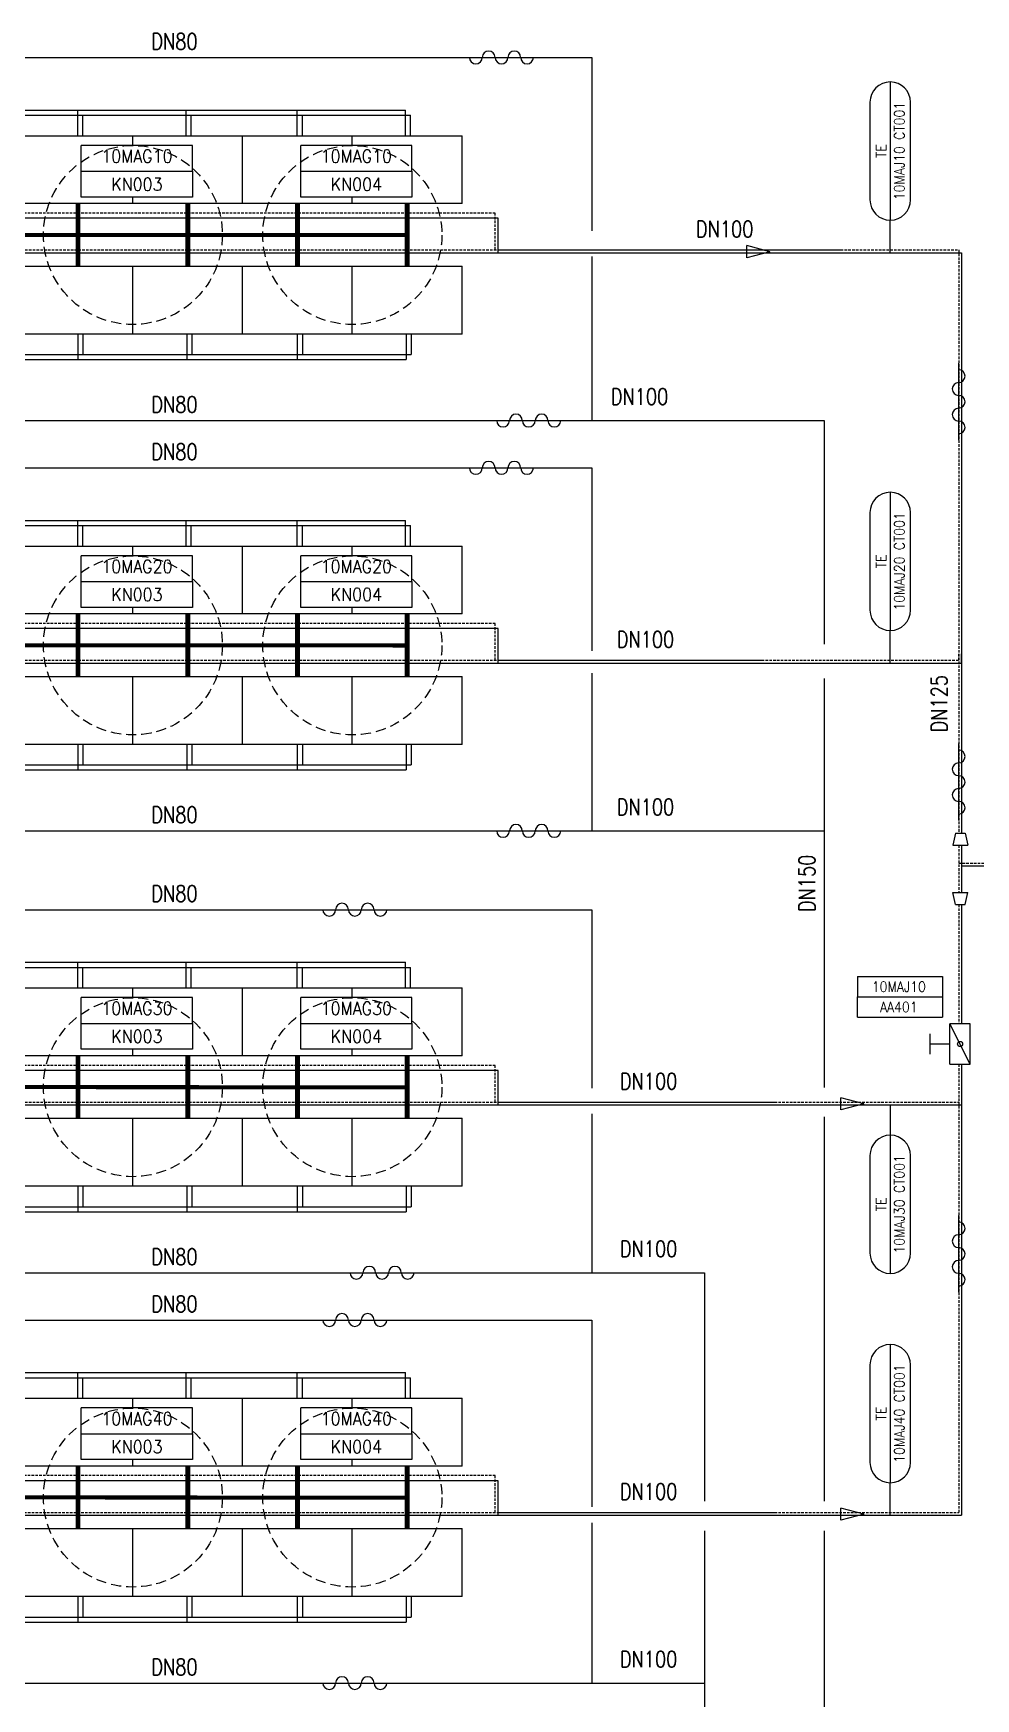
# Model space of a CAD drawing. Extents: x 8403 to 9689, y 4782 to 5455.
# Drawn here: x 8935.4 to 9167.2, y 4997.1 to 5406.8 of the extents above; entities that cross this region are included whole.
import ezdxf
from ezdxf.enums import TextEntityAlignment as Align

# ---------------------------------------------------------------- set-up
doc = ezdxf.new("R2010")
doc.units = 0
doc.header["$LTSCALE"] = 5
doc.header["$MEASUREMENT"] = 0
for name, pattern in [('DASHED', [0.75, 0.5, -0.25]), ('DASHED2', [0.375, 0.25, -0.125]), ('LTY1', [0])]:
    doc.linetypes.add(name, pattern=pattern)
for name, color, linetype in [('1', 7, 'CONTINUOUS'), ('25D', 4, 'DASHED2'), ('50', 2, 'CONTINUOUS'), ('DIM', 3, 'CONTINUOUS'), ('PS-TEXT', 3, 'CONTINUOUS')]:
    doc.layers.add(name, color=color, linetype=linetype)
doc.layers.add('GF_TEXT', color=3, linetype='CONTINUOUS', lineweight=25)
doc.layers.add('PEN1', color=7, linetype='LTY1', lineweight=25)
doc.styles.add('DIM_FONT', font='SIMPLEX.shx', dxfattribs={"width": 0.8, "bigfont": 'hztxt.shx'})
doc.styles.get("Standard").update_dxf_attribs({"font": 'simplex.shx', "bigfont": 'lc_hztxt.shx'})

msp = doc.modelspace()

# ---------------------------------------------------------------- linework, layer by layer
at = {"layer": '1', "color": 3}
for p, q in [((9146.22, 5394.83), (9146.22, 5360.83)), ((9141.22, 5389.83), (9141.22, 5377.83)), ((9151.22, 5377.83), (9151.22, 5389.83)), ((8839.68, 5386.65), (9028.23, 5386.65)), ((8947.63, 5381.61), (8947.63, 5386.65)), ((8974.25, 5381.61), (8974.25, 5386.65)), ((9001.61, 5381.61), (9001.61, 5386.65)), ((9028.23, 5381.61), (9028.23, 5386.65)), ((8974.58, 5379.23), (8947.22, 5379.23)), ((8947.22, 5372.86), (8947.22, 5379.23)), ((8974.58, 5372.86), (8974.58, 5379.23)), ((9028.55, 5379.23), (9001.19, 5379.23)), ((9001.19, 5372.86), (9001.19, 5379.23)), ((9028.55, 5372.86), (9028.55, 5379.23)), ((9141.22, 5377.83), (9141.22, 5365.83)), ((9151.22, 5365.83), (9151.22, 5377.83)), ((8947.22, 5372.86), (8960.9, 5372.86)), ((8947.22, 5366.5), (8947.22, 5372.86)), ((8960.9, 5372.86), (8974.58, 5372.86)), ((8974.58, 5372.86), (8974.58, 5366.5)), ((9001.19, 5372.86), (9014.87, 5372.86)), ((9001.19, 5366.5), (9001.19, 5372.86)), ((9014.87, 5372.86), (9028.55, 5372.86)), ((9028.55, 5372.86), (9028.55, 5366.5)), ((8974.58, 5366.5), (8947.22, 5366.5)), ((9028.55, 5366.5), (9001.19, 5366.5)), ((9146.22, 5352.83), (9146.22, 5360.83)), ((8947.63, 5332.82), (8947.63, 5327.78)), ((8974.4, 5332.82), (8974.4, 5327.78)), ((9001.61, 5332.82), (9001.61, 5327.78)), ((9028.38, 5332.82), (9028.38, 5327.78)), ((8839.68, 5327.78), (9028.38, 5327.78)), ((9146.22, 5293.89), (9146.22, 5259.89)), ((9141.22, 5288.89), (9141.22, 5276.89)), ((9151.22, 5276.89), (9151.22, 5288.89)), ((8839.68, 5285.71), (9028.23, 5285.71)), ((8947.63, 5280.67), (8947.63, 5285.71)), ((8974.25, 5280.67), (8974.25, 5285.71)), ((9001.61, 5280.67), (9001.61, 5285.71)), ((9028.23, 5280.67), (9028.23, 5285.71)), ((8974.58, 5278.29), (8947.22, 5278.29)), ((8947.22, 5271.93), (8947.22, 5278.29)), ((8974.58, 5271.93), (8974.58, 5278.29)), ((9028.55, 5278.29), (9001.19, 5278.29)), ((9001.19, 5271.93), (9001.19, 5278.29)), ((9028.55, 5271.93), (9028.55, 5278.29)), ((9141.22, 5276.89), (9141.22, 5264.89)), ((9151.22, 5264.89), (9151.22, 5276.89)), ((8947.22, 5271.93), (8960.9, 5271.93)), ((8947.22, 5265.57), (8947.22, 5271.93)), ((8960.9, 5271.93), (8974.58, 5271.93)), ((8974.58, 5271.93), (8974.58, 5265.57)), ((9001.19, 5271.93), (9014.87, 5271.93)), ((9001.19, 5265.57), (9001.19, 5271.93)), ((9014.87, 5271.93), (9028.55, 5271.93)), ((9028.55, 5271.93), (9028.55, 5265.57)), ((8974.58, 5265.57), (8947.22, 5265.57)), ((9028.55, 5265.57), (9001.19, 5265.57)), ((9146.22, 5251.89), (9146.22, 5259.89)), ((8947.63, 5231.88), (8947.63, 5226.84)), ((8974.4, 5231.88), (8974.4, 5226.84)), ((9001.61, 5231.88), (9001.61, 5226.84)), ((9028.38, 5231.88), (9028.38, 5226.84)), ((8839.68, 5226.84), (9028.38, 5226.84)), ((8839.68, 5177.02), (9028.23, 5177.02)), ((8947.63, 5171.98), (8947.63, 5177.02)), ((8974.25, 5171.98), (8974.25, 5177.02)), ((9001.61, 5171.98), (9001.61, 5177.02)), ((9028.23, 5171.98), (9028.23, 5177.02)), ((9138.2, 5174.78), (9138.2, 5169.78)), ((9138.2, 5174.78), (9159.08, 5174.78)), ((9159.08, 5174.78), (9159.08, 5169.78)), ((8974.58, 5169.6), (8947.22, 5169.6)), ((8947.22, 5163.24), (8947.22, 5169.6)), ((8974.58, 5163.24), (8974.58, 5169.6)), ((9028.55, 5169.6), (9001.19, 5169.6)), ((9001.19, 5163.24), (9001.19, 5169.6)), ((9028.55, 5163.24), (9028.55, 5169.6)), ((9138.2, 5169.78), (9159.08, 5169.78)), ((9138.2, 5164.78), (9138.2, 5169.78)), ((9159.08, 5169.78), (9159.08, 5164.78)), ((8947.22, 5163.24), (8960.9, 5163.24)), ((8947.22, 5156.87), (8947.22, 5163.24)), ((8960.9, 5163.24), (8974.58, 5163.24)), ((8974.58, 5163.24), (8974.58, 5156.87)), ((9001.19, 5163.24), (9014.87, 5163.24)), ((9001.19, 5156.87), (9001.19, 5163.24)), ((9014.87, 5163.24), (9028.55, 5163.24)), ((9028.55, 5163.24), (9028.55, 5156.87)), ((9138.2, 5164.78), (9159.08, 5164.78)), ((8974.58, 5156.87), (8947.22, 5156.87)), ((9028.55, 5156.87), (9001.19, 5156.87)), ((9146.22, 5143.2), (9146.22, 5135.74)), ((9146.22, 5135.74), (9146.22, 5101.74)), ((9141.22, 5130.74), (9141.22, 5118.74)), ((9151.22, 5118.74), (9151.22, 5130.74)), ((8947.63, 5123.19), (8947.63, 5118.15)), ((8974.4, 5123.19), (8974.4, 5118.15)), ((9001.61, 5123.19), (9001.61, 5118.15)), ((9028.38, 5123.19), (9028.38, 5118.15)), ((8839.68, 5118.15), (9028.38, 5118.15)), ((9141.22, 5118.74), (9141.22, 5106.74)), ((9151.22, 5106.74), (9151.22, 5118.74)), ((9146.22, 5084.26), (9146.22, 5050.26)), ((8839.68, 5076.08), (9028.23, 5076.08)), ((8947.63, 5071.04), (8947.63, 5076.08)), ((8974.25, 5071.04), (8974.25, 5076.08)), ((9001.61, 5071.04), (9001.61, 5076.08)), ((9028.23, 5071.04), (9028.23, 5076.08)), ((9141.22, 5079.26), (9141.22, 5067.26)), ((9151.22, 5067.26), (9151.22, 5079.26)), ((8974.58, 5068.66), (8947.22, 5068.66)), ((8947.22, 5062.3), (8947.22, 5068.66)), ((8974.58, 5062.3), (8974.58, 5068.66)), ((9028.55, 5068.66), (9001.19, 5068.66)), ((9001.19, 5062.3), (9001.19, 5068.66)), ((9028.55, 5062.3), (9028.55, 5068.66)), ((9141.22, 5067.26), (9141.22, 5055.26)), ((9151.22, 5055.26), (9151.22, 5067.26)), ((8947.22, 5062.3), (8960.9, 5062.3)), ((8947.22, 5055.94), (8947.22, 5062.3)), ((8960.9, 5062.3), (8974.58, 5062.3)), ((8974.58, 5062.3), (8974.58, 5055.94)), ((9001.19, 5062.3), (9014.87, 5062.3)), ((9001.19, 5055.94), (9001.19, 5062.3)), ((9014.87, 5062.3), (9028.55, 5062.3)), ((9028.55, 5062.3), (9028.55, 5055.94)), ((8974.58, 5055.94), (8947.22, 5055.94)), ((9028.55, 5055.94), (9001.19, 5055.94)), ((9146.22, 5042.26), (9146.22, 5050.26)), ((8947.63, 5022.25), (8947.63, 5017.21)), ((8974.4, 5022.25), (8974.4, 5017.21)), ((9001.61, 5022.25), (9001.61, 5017.21)), ((9028.38, 5022.25), (9028.38, 5017.21)), ((8839.68, 5017.21), (9028.38, 5017.21))]:
    msp.add_line(p, q, dxfattribs=at)
at = {"layer": '1', "color": 7}
for p, q in [((8838.42, 5387.91), (9026.97, 5387.91)), ((8946.37, 5381.61), (8946.37, 5387.91)), ((8972.99, 5381.61), (8972.99, 5387.91)), ((9000.35, 5381.61), (9000.35, 5387.91)), ((9026.97, 5381.61), (9026.97, 5387.91)), ((8946.37, 5332.82), (8946.37, 5326.52)), ((8973.14, 5332.82), (8973.14, 5326.52)), ((9000.35, 5332.82), (9000.35, 5326.52)), ((9027.12, 5332.82), (9027.12, 5326.52)), ((8838.42, 5326.52), (9027.12, 5326.52)), ((8838.42, 5286.97), (9026.97, 5286.97)), ((8946.37, 5280.67), (8946.37, 5286.97)), ((8972.99, 5280.67), (8972.99, 5286.97)), ((9000.35, 5280.67), (9000.35, 5286.97)), ((9026.97, 5280.67), (9026.97, 5286.97)), ((8946.37, 5231.88), (8946.37, 5225.58)), ((8973.14, 5231.88), (8973.14, 5225.58)), ((9000.35, 5231.88), (9000.35, 5225.58)), ((9027.12, 5231.88), (9027.12, 5225.58)), ((8838.42, 5225.58), (9027.12, 5225.58)), ((8838.42, 5178.28), (9026.97, 5178.28)), ((8946.37, 5171.98), (8946.37, 5178.28)), ((8972.99, 5171.98), (8972.99, 5178.28)), ((9000.35, 5171.98), (9000.35, 5178.28)), ((9026.97, 5171.98), (9026.97, 5178.28)), ((8946.37, 5123.19), (8946.37, 5116.89)), ((8973.14, 5123.19), (8973.14, 5116.89)), ((9000.35, 5123.19), (9000.35, 5116.89)), ((9027.12, 5123.19), (9027.12, 5116.89)), ((8838.42, 5116.89), (9027.12, 5116.89)), ((8838.42, 5077.34), (9026.97, 5077.34)), ((8946.37, 5071.04), (8946.37, 5077.34)), ((8972.99, 5071.04), (8972.99, 5077.34)), ((9000.35, 5071.04), (9000.35, 5077.34)), ((9026.97, 5071.04), (9026.97, 5077.34)), ((8946.37, 5022.25), (8946.37, 5015.95)), ((8973.14, 5022.25), (8973.14, 5015.95)), ((9000.35, 5022.25), (9000.35, 5015.95)), ((9027.12, 5022.25), (9027.12, 5015.95)), ((8838.42, 5015.95), (9027.12, 5015.95))]:
    msp.add_line(p, q, dxfattribs=at)
at = {"layer": '1', "color": 3, "linetype": 'DASHED', "ltscale": 0.25}
for p, q in [((9049.05, 5362.56), (8893.08, 5362.56)), ((9049.05, 5353.53), (9049.05, 5362.56)), ((8893.08, 5353.53), (9134.03, 5353.53)), ((9049.91, 5353.53), (9134.03, 5353.53)), ((9134.03, 5353.53), (9163.06, 5353.53)), ((9134.03, 5353.53), (9144.59, 5353.53)), ((9163.06, 5353.53), (9163.06, 5252.59)), ((9049.05, 5261.62), (8893.08, 5261.62)), ((9049.05, 5252.59), (9049.05, 5261.62)), ((8893.08, 5252.59), (9114.6, 5252.59)), ((9049.91, 5252.59), (9114.6, 5252.59)), ((9114.6, 5252.59), (9163.06, 5252.59)), ((9114.6, 5252.59), (9163.06, 5252.59)), ((9163.06, 5252.59), (9163.06, 5254.12)), ((9163.06, 5254.12), (9163.06, 5210.05)), ((9163.06, 5207.06), (9163.06, 5195.47)), ((9163.06, 5202.67), (9221.31, 5202.67)), ((9163.06, 5192.48), (9163.06, 5163.27)), ((9163.06, 5163.27), (9163.06, 5163.18)), ((9049.05, 5152.93), (8893.08, 5152.93)), ((9049.05, 5143.9), (9049.05, 5152.93)), ((9163.06, 5153.18), (9163.06, 5143.9)), ((8893.08, 5143.9), (9117.77, 5143.9)), ((9049.91, 5143.9), (9117.77, 5143.9)), ((9117.77, 5143.9), (9163.06, 5143.9)), ((9117.77, 5143.9), (9163.06, 5143.9)), ((9163.06, 5143.9), (9163.06, 5042.96)), ((9049.05, 5052), (8892.84, 5052)), ((9049.05, 5042.96), (9049.05, 5052)), ((8892.84, 5042.96), (9117.77, 5042.96)), ((9049.91, 5042.96), (9117.77, 5042.96)), ((9117.77, 5042.96), (9163.06, 5042.96)), ((9117.77, 5042.96), (9163.06, 5042.96))]:
    msp.add_line(p, q, dxfattribs=at)
at = {"layer": '1', "color": 3}
for centre, start, end in [((9146.22, 5389.83), 90, 180), ((9146.22, 5389.83), 0, 90), ((9146.22, 5365.83), 180, 270), ((9146.22, 5365.83), 270, 0), ((9146.22, 5288.89), 90, 180), ((9146.22, 5288.89), 0, 90), ((9146.22, 5264.89), 180, 270), ((9146.22, 5264.89), 270, 0), ((9146.22, 5130.74), 90, 180), ((9146.22, 5130.74), 0, 90), ((9146.22, 5106.74), 180, 270), ((9146.22, 5106.74), 270, 0), ((9146.22, 5079.26), 90, 180), ((9146.22, 5079.26), 0, 90), ((9146.22, 5055.26), 180, 270), ((9146.22, 5055.26), 270, 0)]:
    msp.add_arc(centre, 5, start, end, dxfattribs=at)
at = {"layer": '25D', "ltscale": 2}
for centre in [(8959.91, 5357.18), (9013.89, 5357.18), (8959.91, 5256.24), (9013.89, 5256.24), (8959.91, 5147.55), (9013.89, 5147.55), (8959.91, 5046.61), (9013.89, 5046.61)]:
    msp.add_circle(centre, 22.01, dxfattribs=at)
at = {"layer": '50', "color": 2}
for p, q in [((8905.94, 5400.85), (9072.81, 5400.85)), ((9072.81, 5400.85), (9072.81, 5358.2)), ((8824.97, 5381.61), (9040.87, 5381.61)), ((8959.91, 5379.23), (8959.91, 5381.61)), ((8986.9, 5364.9), (8986.9, 5381.61)), ((9013.89, 5379.23), (9013.89, 5381.61)), ((9040.87, 5364.9), (9040.87, 5381.61)), ((9040.87, 5364.9), (8878.87, 5364.9)), ((8959.91, 5364.9), (8959.91, 5366.5)), ((9013.89, 5364.9), (9013.89, 5366.5)), ((9049.74, 5361.3), (8892.2, 5361.3)), ((9049.74, 5352.83), (9049.74, 5361.3)), ((8892.2, 5352.83), (9134.03, 5352.83)), ((9049.91, 5352.83), (9134.03, 5352.83)), ((9072.81, 5351.93), (9072.81, 5311.54)), ((9134.03, 5352.83), (9163.76, 5352.83)), ((9134.03, 5352.83), (9144.59, 5352.83)), ((9163.76, 5352.83), (9163.76, 5251.89)), ((8824.97, 5349.52), (9040.87, 5349.52)), ((8959.91, 5332.82), (8959.91, 5349.52)), ((8986.9, 5332.82), (8986.9, 5349.52)), ((9013.89, 5332.82), (9013.89, 5349.52)), ((9040.87, 5332.82), (9040.87, 5349.52)), ((9040.87, 5332.82), (8824.97, 5332.82)), ((8905.94, 5311.54), (9119.98, 5311.54)), ((9119.98, 5311.54), (9129.97, 5311.54)), ((9119.98, 5311.54), (9122.6, 5311.54)), ((9129.97, 5311.54), (9129.97, 5256.55)), ((8905.94, 5299.91), (9072.81, 5299.91)), ((9072.81, 5299.91), (9072.81, 5254.92)), ((8824.97, 5280.67), (9040.87, 5280.67)), ((8959.91, 5278.29), (8959.91, 5280.67)), ((8986.9, 5263.96), (8986.9, 5280.67)), ((9013.89, 5278.29), (9013.89, 5280.67)), ((9040.87, 5263.96), (9040.87, 5280.67)), ((8959.91, 5263.96), (8959.91, 5265.57)), ((9013.89, 5263.96), (9013.89, 5265.57)), ((9040.87, 5263.96), (8878.87, 5263.96)), ((9049.74, 5260.36), (8892.2, 5260.36)), ((9049.74, 5251.89), (9049.74, 5260.36)), ((8892.2, 5251.89), (9114.6, 5251.89)), ((9049.91, 5251.89), (9114.6, 5251.89)), ((9114.6, 5251.89), (9163.76, 5251.89)), ((9114.6, 5251.89), (9163.76, 5251.89)), ((9163.76, 5251.89), (9163.76, 5254.12)), ((9163.76, 5254.12), (9163.76, 5210.05)), ((8824.97, 5248.59), (9040.87, 5248.59)), ((8959.91, 5231.88), (8959.91, 5248.59)), ((8986.9, 5231.88), (8986.9, 5248.59)), ((9013.89, 5231.88), (9013.89, 5248.59)), ((9040.87, 5231.88), (9040.87, 5248.59)), ((9072.81, 5249.43), (9072.81, 5210.61)), ((9129.97, 5248.1), (9129.97, 5196.52)), ((9040.87, 5231.88), (8824.97, 5231.88)), ((8905.94, 5210.61), (9119.98, 5210.61)), ((9119.98, 5210.61), (9129.97, 5210.61)), ((9162.26, 5210.05), (9161.59, 5207.06)), ((9161.59, 5207.06), (9165.32, 5207.06)), ((9162.26, 5210.05), (9164.65, 5210.05)), ((9163.76, 5207.06), (9163.76, 5195.47)), ((9164.65, 5210.05), (9165.32, 5207.06)), ((9163.76, 5201.97), (9222.01, 5201.97)), ((9129.97, 5196.52), (9129.97, 5147.49)), ((9161.59, 5195.47), (9165.32, 5195.47)), ((9162.26, 5192.48), (9161.59, 5195.47)), ((9164.65, 5192.48), (9165.32, 5195.47)), ((8905.94, 5191.22), (9072.81, 5191.22)), ((9072.81, 5191.22), (9072.81, 5147.33)), ((9162.26, 5192.48), (9164.65, 5192.48)), ((9163.76, 5192.48), (9163.76, 5163.27)), ((8824.97, 5171.98), (9040.87, 5171.98)), ((8959.91, 5169.6), (8959.91, 5171.98)), ((8986.9, 5155.27), (8986.9, 5171.98)), ((9013.89, 5169.6), (9013.89, 5171.98)), ((9040.87, 5155.27), (9040.87, 5171.98)), ((9165.9, 5153.18), (9160.9, 5163.18)), ((9160.9, 5153.18), (9160.9, 5163.18)), ((9163.4, 5163.18), (9160.9, 5163.18)), ((9165.9, 5163.18), (9163.4, 5163.18)), ((9163.76, 5163.27), (9163.76, 5163.18)), ((9165.9, 5153.18), (9165.9, 5163.18)), ((9155.92, 5160.68), (9155.92, 5155.68)), ((9155.92, 5158.18), (9160.9, 5158.18)), ((9040.87, 5155.27), (8878.87, 5155.27)), ((8959.91, 5155.27), (8959.91, 5156.87)), ((9013.89, 5155.27), (9013.89, 5156.87)), ((9049.74, 5151.67), (8892.2, 5151.67)), ((9049.74, 5143.2), (9049.74, 5151.67)), ((9160.9, 5153.18), (9163.4, 5153.18)), ((9160.9, 5153.18), (9163.4, 5153.18)), ((9160.9, 5153.18), (9163.4, 5153.18)), ((9163.4, 5153.18), (9165.9, 5153.18)), ((9163.4, 5153.18), (9165.9, 5153.18)), ((9163.4, 5153.18), (9165.9, 5153.18)), ((9163.76, 5153.18), (9163.76, 5143.2)), ((8892.2, 5143.2), (9117.77, 5143.2)), ((9049.91, 5143.2), (9117.77, 5143.2)), ((9117.77, 5143.2), (9163.76, 5143.2)), ((9117.77, 5143.2), (9163.06, 5143.2)), ((9163.76, 5143.2), (9163.76, 5042.26)), ((8824.97, 5139.9), (9040.87, 5139.9)), ((8959.91, 5123.19), (8959.91, 5139.9)), ((8986.9, 5123.19), (8986.9, 5139.9)), ((9013.89, 5123.19), (9013.89, 5139.9)), ((9040.87, 5123.19), (9040.87, 5139.9)), ((9072.81, 5140.98), (9072.81, 5101.91)), ((9129.97, 5140.25), (9129.97, 5045.69)), ((9040.87, 5123.19), (8824.97, 5123.19)), ((8905.94, 5101.91), (9072.81, 5101.91)), ((9063.94, 5101.91), (9100.52, 5101.91)), ((9100.52, 5101.91), (9100.52, 5045.69)), ((8905.94, 5090.28), (9072.81, 5090.28)), ((9072.81, 5090.28), (9072.81, 5044.32)), ((8824.97, 5071.04), (9040.87, 5071.04)), ((8959.91, 5068.66), (8959.91, 5071.04)), ((8986.9, 5054.33), (8986.9, 5071.04)), ((9013.89, 5068.66), (9013.89, 5071.04)), ((9040.87, 5054.33), (9040.87, 5071.04)), ((8959.91, 5054.33), (8959.91, 5055.94)), ((9013.89, 5054.33), (9013.89, 5055.94)), ((9040.87, 5054.33), (8878.87, 5054.33)), ((9049.74, 5050.74), (8891.96, 5050.74)), ((9049.74, 5042.26), (9049.74, 5050.74)), ((8824.97, 5038.96), (9040.87, 5038.96)), ((8891.96, 5042.26), (9117.77, 5042.26)), ((8959.91, 5022.25), (8959.91, 5038.96)), ((8986.9, 5022.25), (8986.9, 5038.96)), ((9013.89, 5022.25), (9013.89, 5038.96)), ((9040.87, 5022.25), (9040.87, 5038.96)), ((9049.91, 5042.26), (9117.77, 5042.26)), ((9072.81, 5040.37), (9072.81, 5000.98)), ((9117.77, 5042.26), (9163.76, 5042.26)), ((9117.77, 5042.26), (9163.76, 5042.26)), ((9100.52, 5038.44), (9100.52, 4994.86)), ((9129.97, 5038.44), (9129.97, 4964.64)), ((9040.87, 5022.25), (8824.97, 5022.25)), ((8905.94, 5000.98), (9072.81, 5000.98)), ((9063.94, 5000.98), (9100.52, 5000.98))]:
    msp.add_line(p, q, dxfattribs=at)
at = {"layer": '50', "color": 6}
for points in [[(8946.42, 5349.52, 1.2, 1.2, 0), (8946.42, 5364.9, 1.2, 1.2, 0)], [(8973.4, 5349.52, 1.2, 1.2, 0), (8973.4, 5364.9, 1.2, 1.2, 0)], [(9000.39, 5349.52, 1.2, 1.2, 0), (9000.39, 5364.9, 1.2, 1.2, 0)], [(9027.38, 5349.52, 1.2, 1.2, 0), (9027.38, 5364.9, 1.2, 1.2, 0)], [(8885.53, 5357.24, 1, 1, 0), (9027.38, 5357.15, 1, 1, 0)], [(8946.42, 5248.59, 1.2, 1.2, 0), (8946.42, 5263.96, 1.2, 1.2, 0)], [(8973.4, 5248.59, 1.2, 1.2, 0), (8973.4, 5263.96, 1.2, 1.2, 0)], [(9000.39, 5248.59, 1.2, 1.2, 0), (9000.39, 5263.96, 1.2, 1.2, 0)], [(9027.38, 5248.59, 1.2, 1.2, 0), (9027.38, 5263.96, 1.2, 1.2, 0)], [(8885.53, 5256.3, 1, 1, 0), (9027.38, 5256.21, 1, 1, 0)], [(8946.42, 5139.9, 1.2, 1.2, 0), (8946.42, 5155.27, 1.2, 1.2, 0)], [(8973.4, 5139.9, 1.2, 1.2, 0), (8973.4, 5155.27, 1.2, 1.2, 0)], [(9000.39, 5139.9, 1.2, 1.2, 0), (9000.39, 5155.27, 1.2, 1.2, 0)], [(9027.38, 5139.9, 1.2, 1.2, 0), (9027.38, 5155.27, 1.2, 1.2, 0)], [(8885.53, 5147.61, 1, 1, 0), (9027.38, 5147.52, 1, 1, 0)], [(8946.42, 5038.96, 1.2, 1.2, 0), (8946.42, 5054.33, 1.2, 1.2, 0)], [(8973.4, 5038.96, 1.2, 1.2, 0), (8973.4, 5054.33, 1.2, 1.2, 0)], [(9000.39, 5038.96, 1.2, 1.2, 0), (9000.39, 5054.33, 1.2, 1.2, 0)], [(9027.38, 5038.96, 1.2, 1.2, 0), (9027.38, 5054.33, 1.2, 1.2, 0)], [(8885.53, 5046.68, 1, 1, 0), (9027.38, 5046.58, 1, 1, 0)]]:
    msp.add_lwpolyline(points, format="xyseb", dxfattribs=at)
at = {"layer": '50', "color": 2}
msp.add_circle((9163.4, 5158.18), 0.625, dxfattribs=at)
at = {"layer": '50', "linetype": 'ByBlock'}
for centre, start, end in [((9044.27, 5400.85), 180, 0), ((9047.42, 5400.85), 0, 180), ((9050.59, 5400.85), 180, 0), ((9053.73, 5400.85), 0, 180), ((9056.88, 5400.85), 180, 0), ((9163.06, 5322.46), 270, 90), ((9163.06, 5319.31), 90, 270), ((9163.06, 5316.17), 270, 90), ((9163.06, 5312.99), 90, 270), ((9050.98, 5311.54), 180, 0), ((9054.13, 5311.54), 0, 180), ((9057.3, 5311.54), 180, 0), ((9060.44, 5311.54), 0, 180), ((9063.59, 5311.54), 180, 0), ((9163.06, 5309.85), 270, 90), ((9047.42, 5299.91), 0, 180), ((9053.73, 5299.91), 0, 180), ((9044.27, 5299.91), 180, 0), ((9050.59, 5299.91), 180, 0), ((9056.88, 5299.91), 180, 0), ((9163.06, 5225.76), 90, 270), ((9163.06, 5228.9), 270, 90), ((9163.06, 5222.61), 270, 90), ((9163.06, 5219.44), 90, 270), ((9163.06, 5216.29), 270, 90), ((9054.13, 5210.61), 0, 180), ((9060.44, 5210.61), 0, 180), ((9050.98, 5210.61), 180, 0), ((9057.3, 5210.61), 180, 0), ((9063.59, 5210.61), 180, 0), ((9008.2, 5191.22), 180, 0), ((9011.34, 5191.22), 0, 180), ((9014.51, 5191.22), 180, 0), ((9017.66, 5191.22), 0, 180), ((9020.81, 5191.22), 180, 0), ((9163.06, 5112.83), 270, 90), ((9163.06, 5109.68), 90, 270), ((9163.06, 5103.36), 90, 270), ((9163.06, 5106.54), 270, 90), ((9014.91, 5101.91), 180, 0), ((9018.05, 5101.91), 0, 180), ((9021.22, 5101.91), 180, 0), ((9024.37, 5101.91), 0, 180), ((9027.52, 5101.91), 180, 0), ((9163.06, 5100.22), 270, 90), ((9008.2, 5090.28), 180, 0), ((9011.34, 5090.28), 0, 180), ((9014.51, 5090.28), 180, 0), ((9017.66, 5090.28), 0, 180), ((9020.81, 5090.28), 180, 0), ((9011.34, 5000.98), 0, 180), ((9017.66, 5000.98), 0, 180), ((9008.2, 5000.98), 180, 0), ((9014.51, 5000.98), 180, 0), ((9020.81, 5000.98), 180, 0)]:
    msp.add_arc(centre, 1.57, start, end, dxfattribs=at)
at = {"layer": 'GF_TEXT', "color": 4}
for p, q in [((9041.15, 5400.85), (9060.05, 5400.85)), ((9163.06, 5306.73), (9163.06, 5325.63)), ((9047.86, 5311.54), (9066.76, 5311.54)), ((9041.15, 5299.91), (9060.05, 5299.91)), ((9163.06, 5213.18), (9163.06, 5232.08)), ((9047.86, 5210.61), (9066.76, 5210.61)), ((9005.08, 5191.22), (9023.98, 5191.22)), ((9163.06, 5097.1), (9163.06, 5116)), ((9011.79, 5101.91), (9030.69, 5101.91)), ((9005.08, 5090.28), (9023.98, 5090.28)), ((9005.08, 5000.98), (9023.98, 5000.98))]:
    msp.add_line(p, q, dxfattribs=at)
at = {"layer": 'PEN1', "linetype": 'LTY1'}
for p, q in [((9116.6, 5353.08), (9110.95, 5354.56)), ((9110.95, 5351.59), (9110.95, 5354.56)), ((9116.6, 5353.08), (9110.95, 5351.59)), ((9139.73, 5143.45), (9134.08, 5144.93)), ((9134.08, 5141.96), (9134.08, 5144.93)), ((9139.73, 5143.45), (9134.08, 5141.96)), ((9139.73, 5042.51), (9134.08, 5043.99)), ((9134.08, 5041.03), (9134.08, 5043.99)), ((9139.73, 5042.51), (9134.08, 5041.03))]:
    msp.add_line(p, q, dxfattribs=at)
at = {"layer": 'PEN1'}
for points in [[(9116.6, 5353.08), (9110.95, 5354.56), (9110.95, 5351.59), (9116.6, 5353.08)], [(9139.73, 5143.45), (9134.08, 5144.93), (9134.08, 5141.96), (9139.73, 5143.45)], [(9139.73, 5042.51), (9134.08, 5043.99), (9134.08, 5041.03), (9139.73, 5042.51)]]:
    msp.add_solid(points, dxfattribs=at)

# ---------------------------------------------------------------- texts
at = {"layer": '1', "color": 3, "width": 0.9}
for s, p in [('10MAJ10 CT001', (9148.47, 5377.83)), ('TE', (9143.97, 5377.83)), ('10MAJ20 CT001', (9148.47, 5276.89)), ('TE', (9143.97, 5276.89)), ('10MAJ30 CT001', (9148.47, 5118.74)), ('TE', (9143.97, 5118.74)), ('10MAJ40 CT001', (9148.47, 5067.26)), ('TE', (9143.97, 5067.26))]:
    msp.add_text(s, height=2.5, rotation=90, dxfattribs=at).set_placement(p, align=Align.MIDDLE_CENTER)
for s, p in [('10MAJ10', (9148.33, 5172.28)), ('AA401', (9148.33, 5167.28))]:
    msp.add_text(s, height=2.5, dxfattribs=at).set_placement(p, align=Align.MIDDLE_CENTER)
at = {"layer": 'DIM', "width": 0.9}
for s, p in [('10MAG10', (8960.9, 5376.57)), ('10MAG10', (9014.87, 5376.57)), ('KN003', (8960.9, 5369.68)), ('KN004', (9014.87, 5369.68)), ('10MAG20', (8960.9, 5275.64)), ('10MAG20', (9014.87, 5275.64)), ('KN003', (8960.9, 5268.75)), ('KN004', (9014.87, 5268.75)), ('10MAG30', (8960.9, 5166.94)), ('10MAG30', (9014.87, 5166.94)), ('KN003', (8960.9, 5160.05)), ('KN004', (9014.87, 5160.05)), ('10MAG40', (8960.9, 5066.01)), ('10MAG40', (9014.87, 5066.01)), ('KN003', (8960.9, 5059.12)), ('KN004', (9014.87, 5059.12))]:
    msp.add_text(s, height=3.182, dxfattribs=at).set_placement(p, align=Align.MIDDLE_CENTER)
at = {"layer": 'PS-TEXT', "color": 3, "style": 'DIM_FONT', "width": 0.8}
for s, p in [('DN80', (8970.13, 5404.79)), ('DN100', (9105.48, 5358.65)), ('DN80', (8970.13, 5315.49)), ('DN100', (9084.54, 5317.42)), ('DN80', (8970.13, 5303.86)), ('DN100', (9086.01, 5257.71)), ('DN80', (8970.13, 5214.56)), ('DN100', (9086.01, 5216.48)), ('DN80', (8970.13, 5195.17)), ('DN100', (9086.77, 5149.02)), ('DN100', (9086.77, 5107.79)), ('DN80', (8970.13, 5105.86)), ('DN80', (8970.13, 5094.23)), ('DN100', (9086.77, 5048.08)), ('DN80', (8970.13, 5004.93)), ('DN100', (9086.77, 5006.85))]:
    msp.add_text(s, height=4, dxfattribs=at).set_placement(p, align=Align.MIDDLE_CENTER)
for s, p in [('DN125', (9158.25, 5241.88)), ('DN150', (9125.72, 5197.68))]:
    msp.add_text(s, height=4, rotation=90, dxfattribs=at).set_placement(p, align=Align.MIDDLE_CENTER)

doc.saveas('drawing.dxf')
